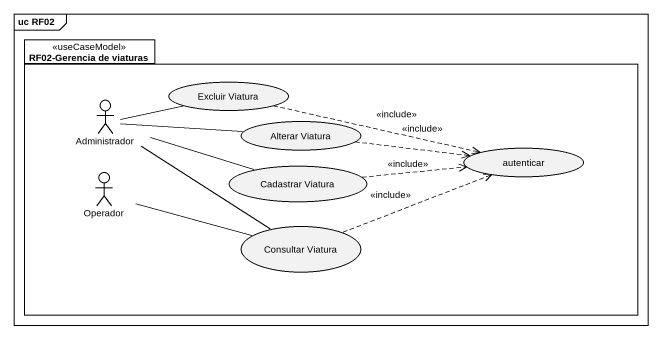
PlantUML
@startuml
mainframe uc RF02
package "RF02-Gerencia de viaturas" as RF02_Gerencia_de_viaturas <<useCaseModel>> {
  usecase "Excluir Viatura" as Excluir_Viatura
  actor Administrador
  usecase "Alterar Viatura" as Alterar_Viatura
  usecase autenticar
  actor Operador
  usecase "Cadastrar Viatura" as Cadastrar_Viatura
  usecase "Consultar Viatura" as Consultar_Viatura
}
Excluir_Viatura .right.> autenticar : <<include>>
Administrador -right- Excluir_Viatura
Administrador -right- Alterar_Viatura
Administrador -right- Cadastrar_Viatura
Administrador -- Consultar_Viatura
Alterar_Viatura .right.> autenticar : <<include>>
Operador -right- Consultar_Viatura
Cadastrar_Viatura .right.> autenticar : <<include>>
Consultar_Viatura .right.> autenticar : <<include>>
@enduml
